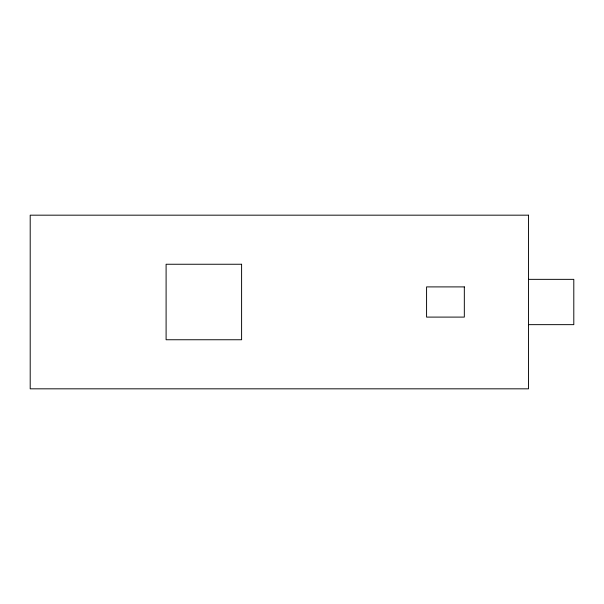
<?xml version="1.0" encoding="UTF-8"?>
<svg xmlns="http://www.w3.org/2000/svg" width="604" height="604" viewBox="0 0 604 604"><rect width="100%" height="100%" fill="white"/><g stroke="black" fill="none" stroke-linecap="round" stroke-linejoin="round"><path stroke-width="0.91" d="M528.5 279.35L573.8 279.35L573.8 324.65L528.5 324.65M528.5 215.175L30.2 215.175L30.2 388.825L528.5 388.825L528.5 215.175M241.6 264.25L166.1 264.25L166.1 339.75L241.6 339.75L241.6 264.25M464.325 286.9L426.575 286.9L426.575 317.1L464.325 317.1L464.325 286.9"/></g></svg>
